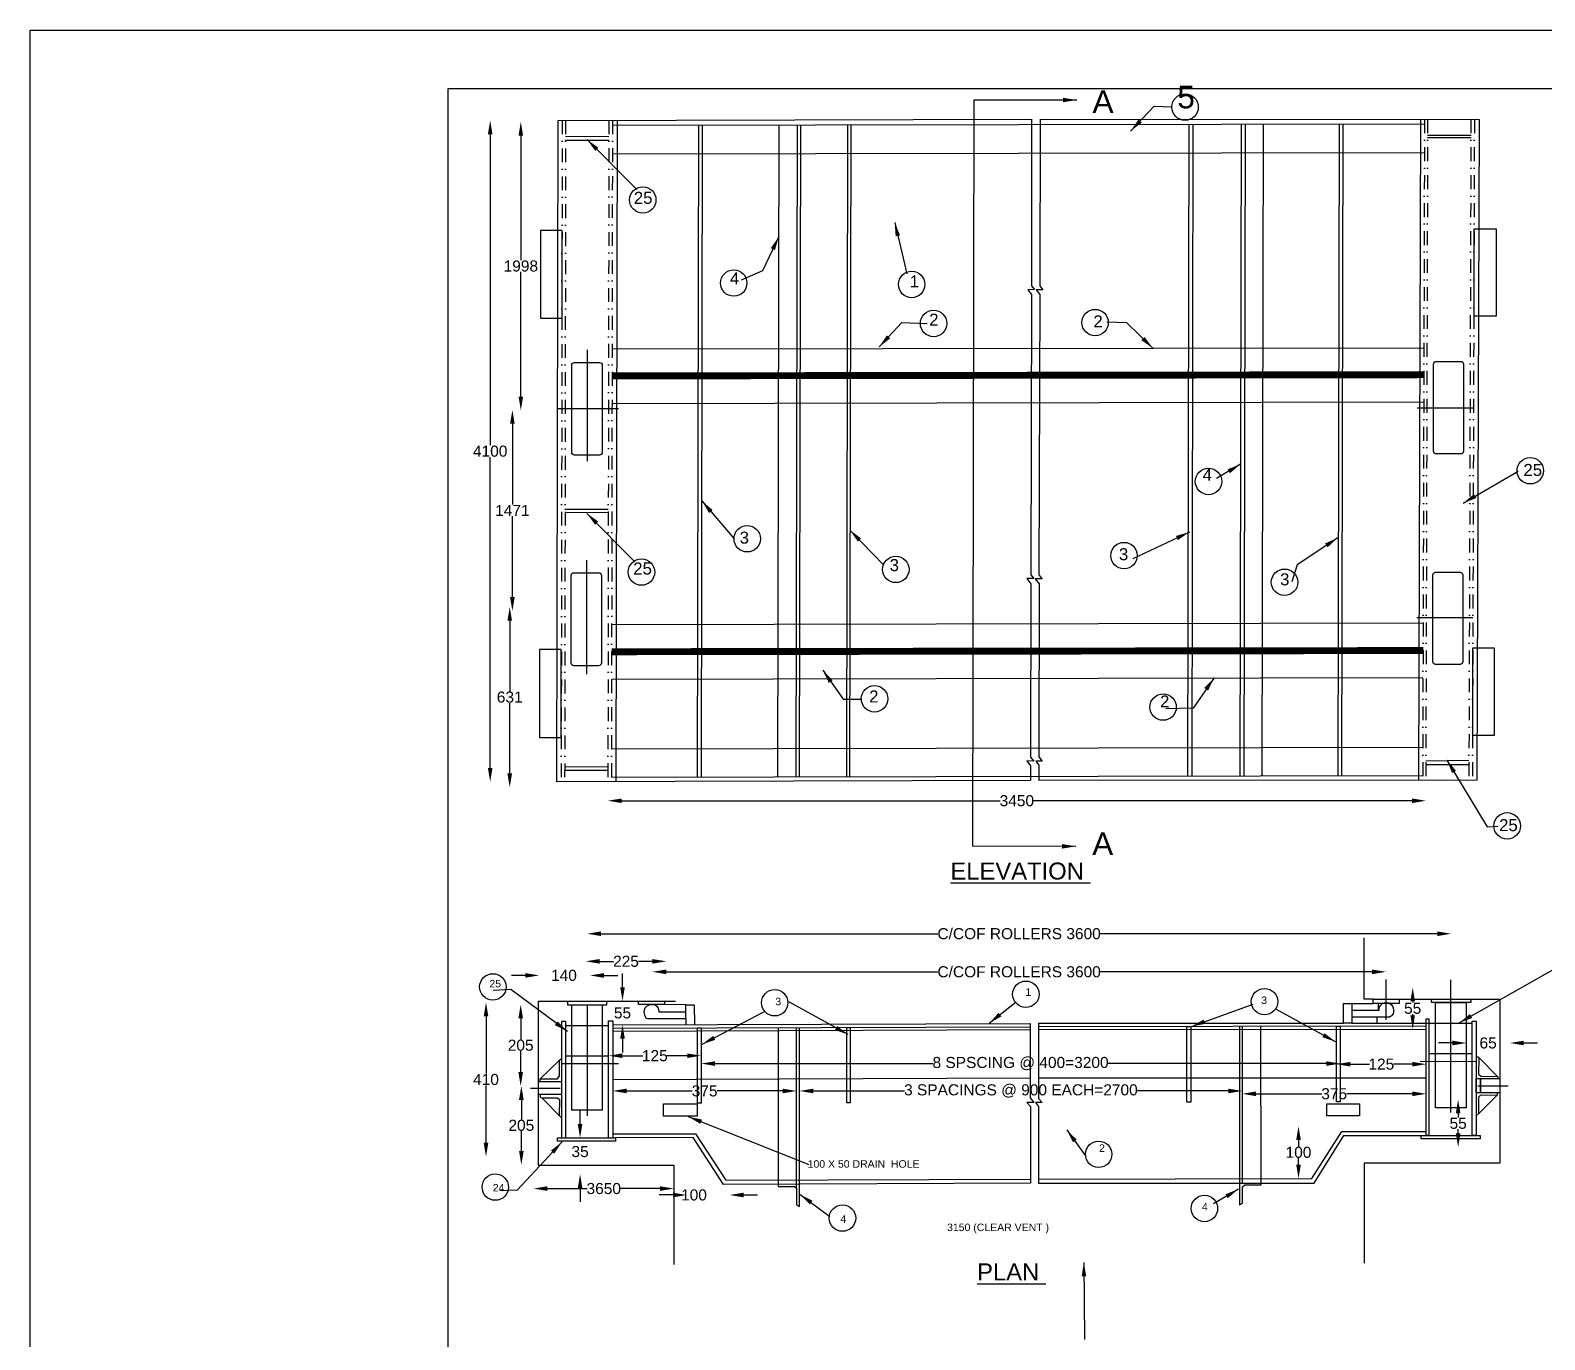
# Model space of a CAD drawing. Header units: metres. Extents: x 123 to 1660, y 133 to 921.
# Drawn here: x 123 to 671, y 448 to 921 of the extents above; entities that cross this region are included whole.
import ezdxf

# ---------------------------------------------------------------- set-up
doc = ezdxf.new("R2010")
doc.units = ezdxf.units.M
doc.header["$MEASUREMENT"] = 0
doc.linetypes.add('DASHDOT', pattern=[1, 0.5, -0.25, 0, -0.25])
doc.layers.add('DIMENSION', color=7, linetype='Continuous')
doc.layers.add('TEXT', color=255, linetype='Continuous')
doc.styles.get("Standard").update_dxf_attribs({"font": 'ARIAL_1.TTF'})
doc.dimstyles.get("Standard").update_dxf_attribs({"dimtxt": 4, "dimasz": 5, "dimexe": 0.18, "dimexo": 0.0625, "dimgap": 0.09, "dimtad": 0, "dimtih": 1, "dimtoh": 1, "dimdec": 0, "dimzin": 0, "dimdsep": 46, "dimtxsty": 'Standard', "dimcen": 0, "dimse1": 1, "dimse2": 1, "dimadec": 0, "dimazin": 0, "dimtfac": 1, "dimtdec": 0, "dimtofl": 0, "dimtmove": 0, "dimatfit": 3, "dimfxl": 0, "dimtolj": 1, "dimtzin": 0, "dimarcsym": 0})
picture_1 = doc.add_image_def('image1.jpg', size_in_pixel=(7220, 3699))

# ---------------------------------------------------------------- blocks, each defined once
blk = doc.blocks.new('*D5')
at = {"layer": 'Defpoints', "color": 0}
for p in [(289.59, 888.03), (291.38, 888.03), (291.22, 649.07)]:
    blk.add_point(p, dxfattribs=at)
at = {"layer": 'DIMENSION', "color": 0, "lineweight": -2}
for p, q in [((289.59, 883.03), (289.59, 770.69)), ((289.59, 654.07), (289.59, 766.42))]:
    blk.add_line(p, q, dxfattribs=at)
at = {"layer": 'DIMENSION', "color": 0}
for points in [[(288.76, 883.03), (290.43, 883.03), (289.59, 888.03)], [(288.76, 654.07), (290.43, 654.07), (289.59, 649.07)]]:
    blk.add_solid(points, dxfattribs=at)
at = {"layer": 'DIMENSION', "color": 0, "insert": (289.59, 768.55), "char_height": 4, "attachment_point": 5}
blk.add_mtext('\\A1;4100', dxfattribs=at)
blk = doc.blocks.new('*D6')
at = {"layer": 'Defpoints', "color": 0}
for p in [(299.57, 887.57), (299.42, 783.32), (300.66, 783.32)]:
    blk.add_point(p, dxfattribs=at)
at = {"layer": 'DIMENSION', "color": 0, "lineweight": -2}
for p, q in [((300.66, 882.57), (300.66, 837.58)), ((300.66, 788.32), (300.66, 833.31))]:
    blk.add_line(p, q, dxfattribs=at)
at = {"layer": 'DIMENSION', "color": 0}
for points in [[(299.82, 882.57), (301.49, 882.57), (300.66, 887.57)], [(299.82, 788.32), (301.49, 788.32), (300.66, 783.32)]]:
    blk.add_solid(points, dxfattribs=at)
at = {"layer": 'DIMENSION', "color": 0, "insert": (300.66, 835.45), "char_height": 4, "attachment_point": 5}
blk.add_mtext('\\A1;1998', dxfattribs=at)
blk = doc.blocks.new('*D7')
at = {"layer": 'Defpoints', "color": 0}
for p in [(300.46, 783.46), (297.61, 710.85), (300.46, 710.85)]:
    blk.add_point(p, dxfattribs=at)
at = {"layer": 'DIMENSION', "color": 0, "lineweight": -2}
for p, q in [((297.61, 778.46), (297.61, 749.25)), ((297.61, 715.85), (297.61, 745.05))]:
    blk.add_line(p, q, dxfattribs=at)
at = {"layer": 'DIMENSION', "color": 0}
for points in [[(296.77, 778.46), (298.44, 778.46), (297.61, 783.46)], [(296.77, 715.85), (298.44, 715.85), (297.61, 710.85)]]:
    blk.add_solid(points, dxfattribs=at)
at = {"layer": 'DIMENSION', "color": 0, "insert": (297.61, 747.15), "char_height": 4, "attachment_point": 5}
blk.add_mtext('\\A1;1471', dxfattribs=at)
blk = doc.blocks.new('*D8')
at = {"layer": 'Defpoints', "color": 0}
for p in [(296.17, 712.28), (296.17, 647.11), (296.65, 647.11)]:
    blk.add_point(p, dxfattribs=at)
at = {"layer": 'DIMENSION', "color": 0, "lineweight": -2}
for p, q in [((296.65, 707.28), (296.65, 681.83)), ((296.65, 652.11), (296.65, 677.57))]:
    blk.add_line(p, q, dxfattribs=at)
at = {"layer": 'DIMENSION', "color": 0}
for points in [[(295.81, 707.28), (297.48, 707.28), (296.65, 712.28)], [(295.81, 652.11), (297.48, 652.11), (296.65, 647.11)]]:
    blk.add_solid(points, dxfattribs=at)
at = {"layer": 'DIMENSION', "color": 0, "insert": (296.65, 679.7), "char_height": 4, "attachment_point": 5}
blk.add_mtext('\\A1;631', dxfattribs=at)
blk = doc.blocks.new('*D9')
at = {"layer": 'Defpoints', "color": 0}
for p in [(332.12, 649.14), (627.58, 648.33), (627.58, 642.26)]:
    blk.add_point(p, dxfattribs=at)
at = {"layer": 'DIMENSION', "color": 0, "lineweight": -2}
for p, q in [((337.12, 642.26), (473.79, 642.26)), ((622.58, 642.26), (485.9, 642.26))]:
    blk.add_line(p, q, dxfattribs=at)
at = {"layer": 'DIMENSION', "color": 0}
for points in [[(337.12, 643.09), (337.12, 641.42), (332.12, 642.26)], [(622.58, 643.09), (622.58, 641.42), (627.58, 642.26)]]:
    blk.add_solid(points, dxfattribs=at)
at = {"layer": 'DIMENSION', "color": 0, "insert": (479.85, 642.26), "char_height": 4, "attachment_point": 5}
blk.add_mtext('\\A1;3450', dxfattribs=at)
blk = doc.blocks.new('*D15')
at = {"layer": 'Defpoints', "color": 0}
for p in [(636.73, 594.21), (636.73, 570.55), (324.61, 568.54)]:
    blk.add_point(p, dxfattribs=at)
at = {"layer": 'DIMENSION', "color": 0, "lineweight": -2}
for p, q in [((329.61, 594.21), (451.35, 594.21)), ((631.73, 594.21), (509.99, 594.21))]:
    blk.add_line(p, q, dxfattribs=at)
at = {"layer": 'DIMENSION', "color": 0}
for points in [[(329.61, 595.04), (329.61, 593.38), (324.61, 594.21)], [(631.73, 595.04), (631.73, 593.38), (636.73, 594.21)]]:
    blk.add_solid(points, dxfattribs=at)
at = {"layer": 'DIMENSION', "color": 0, "insert": (480.67, 594.21), "char_height": 4, "attachment_point": 5}
blk.add_mtext('\\A1;C/COF ROLLERS 3600', dxfattribs=at)
blk = doc.blocks.new('*D16')
at = {"layer": 'Defpoints', "color": 0}
for p in [(613.18, 580.45), (348.19, 563.56), (613.18, 564.12)]:
    blk.add_point(p, dxfattribs=at)
at = {"layer": 'DIMENSION', "color": 0, "lineweight": -2}
for p, q in [((353.19, 580.45), (451.36, 580.45)), ((608.18, 580.45), (510, 580.45))]:
    blk.add_line(p, q, dxfattribs=at)
at = {"layer": 'DIMENSION', "color": 0}
for points in [[(353.19, 581.29), (353.19, 579.62), (348.19, 580.45)], [(608.18, 581.29), (608.18, 579.62), (613.18, 580.45)]]:
    blk.add_solid(points, dxfattribs=at)
at = {"layer": 'DIMENSION', "color": 0, "insert": (480.68, 580.45), "char_height": 4, "attachment_point": 5}
blk.add_mtext('\\A1;C/COF ROLLERS 3600', dxfattribs=at)
blk = doc.blocks.new('*D17')
at = {"layer": 'Defpoints', "color": 0}
for p in [(307.29, 581.84), (325.65, 581.84), (325.65, 579.15)]:
    blk.add_point(p, dxfattribs=at)
at = {"layer": 'DIMENSION', "color": 0, "lineweight": -2}
for p, q in [((302.29, 579.15), (297.29, 579.15)), ((330.65, 579.15), (335.65, 579.15))]:
    blk.add_line(p, q, dxfattribs=at)
at = {"layer": 'DIMENSION', "color": 0}
for points in [[(302.29, 579.98), (302.29, 578.32), (307.29, 579.15)], [(330.65, 579.98), (330.65, 578.32), (325.65, 579.15)]]:
    blk.add_solid(points, dxfattribs=at)
at = {"layer": 'DIMENSION', "color": 0, "insert": (316.23, 579.15), "char_height": 4, "attachment_point": 5}
blk.add_mtext('\\A1;140', dxfattribs=at)
blk = doc.blocks.new('*D18')
at = {"layer": 'Defpoints', "color": 0}
for p in [(324.11, 582.32), (353.19, 584.24), (353.19, 582.32)]:
    blk.add_point(p, dxfattribs=at)
at = {"layer": 'DIMENSION', "color": 0, "lineweight": -2}
for p, q in [((329.11, 584.24), (334.09, 584.24)), ((348.19, 584.24), (343.21, 584.24))]:
    blk.add_line(p, q, dxfattribs=at)
at = {"layer": 'DIMENSION', "color": 0}
for points in [[(329.11, 585.07), (329.11, 583.4), (324.11, 584.24)], [(348.19, 585.07), (348.19, 583.4), (353.19, 584.24)]]:
    blk.add_solid(points, dxfattribs=at)
at = {"layer": 'DIMENSION', "color": 0, "insert": (338.65, 584.24), "char_height": 4, "attachment_point": 5}
blk.add_mtext('\\A1;225', dxfattribs=at)
blk = doc.blocks.new('*D19')
at = {"layer": 'Defpoints', "color": 0}
for p in [(293.49, 569.38), (288.08, 513.69), (293.49, 513.69)]:
    blk.add_point(p, dxfattribs=at)
at = {"layer": 'DIMENSION', "color": 0, "lineweight": -2}
for p, q in [((288.08, 564.38), (288.08, 543.66)), ((288.08, 518.69), (288.08, 539.4))]:
    blk.add_line(p, q, dxfattribs=at)
at = {"layer": 'DIMENSION', "color": 0}
for points in [[(287.25, 564.38), (288.92, 564.38), (288.08, 569.38)], [(287.25, 518.69), (288.92, 518.69), (288.08, 513.69)]]:
    blk.add_solid(points, dxfattribs=at)
at = {"layer": 'DIMENSION', "color": 0, "insert": (288.08, 541.53), "char_height": 4, "attachment_point": 5}
blk.add_mtext('\\A1;410', dxfattribs=at)
blk = doc.blocks.new('*D20')
at = {"layer": 'Defpoints', "color": 0}
for p in [(301.1, 568.64), (300.61, 539.2), (301.1, 539.2)]:
    blk.add_point(p, dxfattribs=at)
at = {"layer": 'DIMENSION', "color": 0, "lineweight": -2}
for p, q in [((300.61, 563.64), (300.61, 556.05)), ((300.61, 544.2), (300.61, 551.79))]:
    blk.add_line(p, q, dxfattribs=at)
at = {"layer": 'DIMENSION', "color": 0}
for points in [[(299.78, 563.64), (301.44, 563.64), (300.61, 568.64)], [(299.78, 544.2), (301.44, 544.2), (300.61, 539.2)]]:
    blk.add_solid(points, dxfattribs=at)
at = {"layer": 'DIMENSION', "color": 0, "insert": (300.61, 553.92), "char_height": 4, "attachment_point": 5}
blk.add_mtext('\\A1;205', dxfattribs=at)
blk = doc.blocks.new('*D21')
at = {"layer": 'Defpoints', "color": 0}
for p in [(301.1, 539.2), (300.85, 510.74), (301.1, 510.74)]:
    blk.add_point(p, dxfattribs=at)
at = {"layer": 'DIMENSION', "color": 0, "lineweight": -2}
for p, q in [((300.85, 534.2), (300.85, 527.11)), ((300.85, 515.74), (300.85, 522.84))]:
    blk.add_line(p, q, dxfattribs=at)
at = {"layer": 'DIMENSION', "color": 0}
for points in [[(300.02, 534.2), (301.69, 534.2), (300.85, 539.2)], [(300.02, 515.74), (301.69, 515.74), (300.85, 510.74)]]:
    blk.add_solid(points, dxfattribs=at)
at = {"layer": 'DIMENSION', "color": 0, "insert": (300.85, 524.97), "char_height": 4, "attachment_point": 5}
blk.add_mtext('\\A1;205', dxfattribs=at)
blk = doc.blocks.new('*D22')
at = {"layer": 'Defpoints', "color": 0}
for p in [(321.24, 520.49), (321.24, 507.31), (322.07, 507.31)]:
    blk.add_point(p, dxfattribs=at)
at = {"layer": 'DIMENSION', "color": 0, "lineweight": -2}
for p, q in [((322.07, 525.49), (322.07, 530.49)), ((322.07, 502.31), (322.07, 497.31))]:
    blk.add_line(p, q, dxfattribs=at)
at = {"layer": 'DIMENSION', "color": 0}
for points in [[(321.24, 525.49), (322.91, 525.49), (322.07, 520.49)], [(321.24, 502.31), (322.91, 502.31), (322.07, 507.31)]]:
    blk.add_solid(points, dxfattribs=at)
at = {"layer": 'DIMENSION', "color": 0, "insert": (322.07, 515.49), "char_height": 4, "attachment_point": 5}
blk.add_mtext('\\A1;35', dxfattribs=at)
blk = doc.blocks.new('*D23')
at = {"layer": 'Defpoints', "color": 0}
for p in [(305.28, 503.6), (355.96, 502.13), (355.96, 502.13)]:
    blk.add_point(p, dxfattribs=at)
at = {"layer": 'DIMENSION', "color": 0, "lineweight": -2}
for p, q in [((310.28, 502.13), (324.57, 502.13)), ((350.96, 502.13), (336.68, 502.13))]:
    blk.add_line(p, q, dxfattribs=at)
at = {"layer": 'DIMENSION', "color": 0}
for points in [[(310.28, 502.97), (310.28, 501.3), (305.28, 502.13)], [(350.96, 502.97), (350.96, 501.3), (355.96, 502.13)]]:
    blk.add_solid(points, dxfattribs=at)
at = {"layer": 'DIMENSION', "color": 0, "insert": (330.62, 502.13), "char_height": 4, "attachment_point": 5}
blk.add_mtext('\\A1;3650', dxfattribs=at)
blk = doc.blocks.new('*D24')
at = {"layer": 'Defpoints', "color": 0}
for p in [(337.39, 569.88), (337.39, 569.88), (337.39, 561.33)]:
    blk.add_point(p, dxfattribs=at)
at = {"layer": 'DIMENSION', "color": 0, "lineweight": -2}
for p, q in [((337.39, 574.88), (337.39, 579.88)), ((337.39, 556.33), (337.39, 551.33))]:
    blk.add_line(p, q, dxfattribs=at)
at = {"layer": 'DIMENSION', "color": 0}
for points in [[(336.56, 574.88), (338.23, 574.88), (337.39, 569.88)], [(336.56, 556.33), (338.23, 556.33), (337.39, 561.33)]]:
    blk.add_solid(points, dxfattribs=at)
at = {"layer": 'DIMENSION', "color": 0, "insert": (337.39, 565.6), "char_height": 4, "attachment_point": 5}
blk.add_mtext('\\A1;55', dxfattribs=at)
blk = doc.blocks.new('*D25')
at = {"layer": 'Defpoints', "color": 0}
for p in [(332.37, 547.32), (365.76, 550.14), (365.76, 547.32)]:
    blk.add_point(p, dxfattribs=at)
at = {"layer": 'DIMENSION', "color": 0, "lineweight": -2}
for p, q in [((337.37, 550.14), (344.73, 550.14)), ((360.76, 550.14), (353.4, 550.14))]:
    blk.add_line(p, q, dxfattribs=at)
at = {"layer": 'DIMENSION', "color": 0}
for points in [[(337.37, 550.98), (337.37, 549.31), (332.37, 550.14)], [(360.76, 550.98), (360.76, 549.31), (365.76, 550.14)]]:
    blk.add_solid(points, dxfattribs=at)
at = {"layer": 'DIMENSION', "color": 0, "insert": (349.07, 550.14), "char_height": 4, "attachment_point": 5}
blk.add_mtext('\\A1;125', dxfattribs=at)
blk = doc.blocks.new('*D26')
at = {"layer": 'Defpoints', "color": 0}
for p in [(365.76, 550.14), (596.62, 547.3), (596.62, 547.12)]:
    blk.add_point(p, dxfattribs=at)
at = {"layer": 'DIMENSION', "color": 0, "lineweight": -2}
for p, q in [((370.76, 547.3), (449.55, 547.3)), ((591.62, 547.3), (512.84, 547.3))]:
    blk.add_line(p, q, dxfattribs=at)
at = {"layer": 'DIMENSION', "color": 0}
for points in [[(370.76, 548.13), (370.76, 546.47), (365.76, 547.3)], [(591.62, 548.13), (591.62, 546.47), (596.62, 547.3)]]:
    blk.add_solid(points, dxfattribs=at)
at = {"layer": 'DIMENSION', "color": 0, "insert": (481.19, 547.3), "char_height": 4, "attachment_point": 5}
blk.add_mtext('\\A1;8 SPSCING @ 400=3200', dxfattribs=at)
blk = doc.blocks.new('*D27')
at = {"layer": 'Defpoints', "color": 0}
for p in [(595.31, 547.08), (627.73, 547.08), (627.73, 547.08)]:
    blk.add_point(p, dxfattribs=at)
at = {"layer": 'DIMENSION', "color": 0, "lineweight": -2}
for p, q in [((600.31, 547.08), (607.19, 547.08)), ((622.73, 547.08), (615.86, 547.08))]:
    blk.add_line(p, q, dxfattribs=at)
at = {"layer": 'DIMENSION', "color": 0}
for points in [[(600.31, 547.91), (600.31, 546.25), (595.31, 547.08)], [(622.73, 547.91), (622.73, 546.25), (627.73, 547.08)]]:
    blk.add_solid(points, dxfattribs=at)
at = {"layer": 'DIMENSION', "color": 0, "insert": (611.52, 547.08), "char_height": 4, "attachment_point": 5}
blk.add_mtext('\\A1;125', dxfattribs=at)
blk = doc.blocks.new('*D28')
at = {"layer": 'Defpoints', "color": 0}
for p in [(561.27, 536.38), (561.27, 536.38), (627.73, 536.38)]:
    blk.add_point(p, dxfattribs=at)
at = {"layer": 'DIMENSION', "color": 0, "lineweight": -2}
for p, q in [((566.27, 536.38), (589.98, 536.38)), ((622.73, 536.38), (599.02, 536.38))]:
    blk.add_line(p, q, dxfattribs=at)
at = {"layer": 'DIMENSION', "color": 0}
for points in [[(566.27, 537.22), (566.27, 535.55), (561.27, 536.38)], [(622.73, 537.22), (622.73, 535.55), (627.73, 536.38)]]:
    blk.add_solid(points, dxfattribs=at)
at = {"layer": 'DIMENSION', "color": 0, "insert": (594.5, 536.38), "char_height": 4, "attachment_point": 5}
blk.add_mtext('\\A1;375', dxfattribs=at)
blk = doc.blocks.new('*D29')
at = {"layer": 'Defpoints', "color": 0}
for p in [(401.35, 537.41), (561.27, 536.38), (401.35, 533.99)]:
    blk.add_point(p, dxfattribs=at)
at = {"layer": 'DIMENSION', "color": 0, "lineweight": -2}
for p, q in [((406.35, 537.41), (439.27, 537.41)), ((556.27, 537.41), (523.36, 537.41))]:
    blk.add_line(p, q, dxfattribs=at)
at = {"layer": 'DIMENSION', "color": 0}
for points in [[(406.35, 538.24), (406.35, 536.57), (401.35, 537.41)], [(556.27, 538.24), (556.27, 536.57), (561.27, 537.41)]]:
    blk.add_solid(points, dxfattribs=at)
at = {"layer": 'DIMENSION', "color": 0, "insert": (481.31, 537.41), "char_height": 4, "attachment_point": 5}
blk.add_mtext('\\A1;3 SPACINGS @ 900 EACH=2700', dxfattribs=at)
blk = doc.blocks.new('*D30')
at = {"layer": 'Defpoints', "color": 0}
for p in [(333.86, 537.41), (333.86, 537.41), (400.26, 537.41)]:
    blk.add_point(p, dxfattribs=at)
at = {"layer": 'DIMENSION', "color": 0, "lineweight": -2}
for p, q in [((338.86, 537.41), (362.54, 537.41)), ((395.26, 537.41), (371.58, 537.41))]:
    blk.add_line(p, q, dxfattribs=at)
at = {"layer": 'DIMENSION', "color": 0}
for points in [[(338.86, 538.24), (338.86, 536.57), (333.86, 537.41)], [(395.26, 538.24), (395.26, 536.57), (400.26, 537.41)]]:
    blk.add_solid(points, dxfattribs=at)
at = {"layer": 'DIMENSION', "color": 0, "insert": (367.06, 537.41), "char_height": 4, "attachment_point": 5}
blk.add_mtext('\\A1;375', dxfattribs=at)
blk = doc.blocks.new('*D31')
at = {"layer": 'Defpoints', "color": 0}
for p in [(639.27, 534.3), (639.27, 517.09), (639.27, 517.09)]:
    blk.add_point(p, dxfattribs=at)
at = {"layer": 'DIMENSION', "color": 0, "lineweight": -2}
for p, q in [((639.27, 529.3), (639.27, 527.82)), ((639.27, 522.09), (639.27, 523.57))]:
    blk.add_line(p, q, dxfattribs=at)
at = {"layer": 'DIMENSION', "color": 0}
for points in [[(638.43, 529.3), (640.1, 529.3), (639.27, 534.3)], [(638.43, 522.09), (640.1, 522.09), (639.27, 517.09)]]:
    blk.add_solid(points, dxfattribs=at)
at = {"layer": 'DIMENSION', "color": 0, "insert": (639.27, 525.7), "char_height": 4, "attachment_point": 5}
blk.add_mtext('\\A1;55', dxfattribs=at)
blk = doc.blocks.new('*D32')
at = {"layer": 'Defpoints', "color": 0}
for p in [(642.2, 555.9), (657.99, 555.9), (657.99, 554.74)]:
    blk.add_point(p, dxfattribs=at)
at = {"layer": 'DIMENSION', "color": 0, "lineweight": -2}
for p, q in [((637.2, 554.74), (632.2, 554.74)), ((662.99, 554.74), (667.99, 554.74))]:
    blk.add_line(p, q, dxfattribs=at)
at = {"layer": 'DIMENSION', "color": 0}
for points in [[(637.2, 555.57), (637.2, 553.9), (642.2, 554.74)], [(662.99, 555.57), (662.99, 553.9), (657.99, 554.74)]]:
    blk.add_solid(points, dxfattribs=at)
at = {"layer": 'DIMENSION', "color": 0, "insert": (650.1, 554.74), "char_height": 4, "attachment_point": 5}
blk.add_mtext('\\A1;65', dxfattribs=at)
blk = doc.blocks.new('*D33')
at = {"layer": 'Defpoints', "color": 0}
for p in [(622.85, 574.76), (624.34, 574.76), (624.34, 559.77)]:
    blk.add_point(p, dxfattribs=at)
at = {"layer": 'DIMENSION', "color": 0, "lineweight": -2}
for p, q in [((622.85, 569.76), (622.85, 569.39)), ((622.85, 564.77), (622.85, 565.14))]:
    blk.add_line(p, q, dxfattribs=at)
at = {"layer": 'DIMENSION', "color": 0}
for points in [[(622.02, 569.76), (623.68, 569.76), (622.85, 574.76)], [(622.02, 564.77), (623.68, 564.77), (622.85, 559.77)]]:
    blk.add_solid(points, dxfattribs=at)
at = {"layer": 'DIMENSION', "color": 0, "insert": (622.85, 567.26), "char_height": 4, "attachment_point": 5}
blk.add_mtext('\\A1;55', dxfattribs=at)
blk = doc.blocks.new('*D34')
at = {"layer": 'Defpoints', "color": 0}
for p in [(581.6, 524.65), (584.02, 524.65), (584.02, 505.79)]:
    blk.add_point(p, dxfattribs=at)
at = {"layer": 'DIMENSION', "color": 0, "lineweight": -2}
for p, q in [((581.6, 519.65), (581.6, 517.35)), ((581.6, 510.79), (581.6, 513.08))]:
    blk.add_line(p, q, dxfattribs=at)
at = {"layer": 'DIMENSION', "color": 0}
for points in [[(580.77, 519.65), (582.44, 519.65), (581.6, 524.65)], [(580.77, 510.79), (582.44, 510.79), (581.6, 505.79)]]:
    blk.add_solid(points, dxfattribs=at)
at = {"layer": 'DIMENSION', "color": 0, "insert": (581.6, 515.22), "char_height": 4, "attachment_point": 5}
blk.add_mtext('\\A1;100', dxfattribs=at)
blk = doc.blocks.new('*D35')
at = {"layer": 'Defpoints', "color": 0}
for p in [(360.6, 503.66), (376.12, 503.66), (360.6, 499.82)]:
    blk.add_point(p, dxfattribs=at)
at = {"layer": 'DIMENSION', "color": 0, "lineweight": -2}
for p, q in [((355.6, 499.82), (350.6, 499.82)), ((381.12, 499.82), (386.12, 499.82))]:
    blk.add_line(p, q, dxfattribs=at)
at = {"layer": 'DIMENSION', "color": 0}
for points in [[(355.6, 500.65), (355.6, 498.98), (360.6, 499.82)], [(381.12, 500.65), (381.12, 498.98), (376.12, 499.82)]]:
    blk.add_solid(points, dxfattribs=at)
at = {"layer": 'DIMENSION', "color": 0, "insert": (363.21, 499.82), "char_height": 4, "attachment_point": 5}
blk.add_mtext('\\A1;100', dxfattribs=at)

msp = doc.modelspace()

# ---------------------------------------------------------------- linework, layer by layer
at = {"layer": 'TEXT'}
for points in [[(274.42, 899.66), (1477.56, 899.66), (1477.56, 191.11), (274.42, 191.11)], [(315.65, 848.3), (307.72, 848.3), (307.72, 816.68), (315.65, 816.68)], [(645.02, 848.95), (652.95, 848.95), (652.95, 817.29), (645.02, 817.29)], [(315.29, 696.97), (307.4, 696.97), (307.4, 665.11), (315.29, 665.11)], [(644.54, 697.52), (652.3, 697.52), (652.3, 665.79), (644.54, 665.79)], [(343.23, 569.88), (352.6, 569.88), (352.6, 568.65), (343.23, 568.65)], [(608.55, 570.55), (617.93, 570.55), (617.93, 568.96), (608.55, 568.96)], [(629.65, 570.55), (643.82, 570.55), (643.82, 569.39), (629.65, 569.39)], [(631.15, 569.39), (642.2, 569.39), (642.2, 531.34), (631.15, 531.34)], [(319.12, 568.54), (330.1, 568.54), (330.1, 530.46), (319.12, 530.46)], [(597.9, 568.96), (600.92, 568.96), (600.92, 561.88), (597.9, 561.88)], [(364.49, 560.21), (365.76, 560.21), (365.76, 532.97), (364.49, 532.97)], [(418.44, 560.39), (419.63, 560.39), (419.63, 533.16), (418.44, 533.16)], [(541.21, 560.7), (542.68, 560.7), (542.68, 533.4), (541.21, 533.4)], [(595.31, 560.77), (596.62, 560.77), (596.62, 533.47), (595.31, 533.47)], [(627.73, 563.44), (628.72, 563.44), (628.72, 521.29), (627.73, 521.29)], [(644.39, 562.57), (645.76, 562.57), (645.76, 521.29), (644.39, 521.29)], [(645.76, 541.93), (647.39, 541.93), (647.39, 536.77), (645.76, 536.77)], [(647.39, 541.93), (654.29, 541.93), (654.29, 536.77), (647.39, 536.77)], [(352.19, 532.79), (364.31, 532.79), (364.31, 528.24), (352.19, 528.24)], [(591.8, 532.73), (603.64, 532.73), (603.64, 528.41), (591.8, 528.41)]]:
    msp.add_lwpolyline(points, close=True, dxfattribs=at)
for points in [[(485.13, 888.47), (485.12, 828.33), (486.25, 826.94), (483.77, 826.85), (485.14, 825.17), (484.87, 723.86), (486.04, 722.51), (483.42, 722.51), (484.89, 720.68), (484.83, 658.06), (485.95, 656.61), (483.43, 656.64), (484.8, 654.93), (484.8, 649.56), (313.72, 649.09), (314.19, 888.07), (485.13, 888.47)], [(333.78, 886.41), (627.12, 886.78)], [(335.52, 888.12), (335, 649.15)], [(364.5, 650.76), (364.94, 886.45)], [(365.87, 650.76), (366.3, 886.45)], [(393.52, 650.79), (393.96, 886.49)], [(400.11, 650.8), (400.55, 886.5)], [(401.37, 650.8), (401.81, 886.5)], [(418.4, 650.82), (418.83, 886.52)], [(419.54, 650.83), (419.98, 886.52)], [(488.24, 888.47), (488.1, 828.3), (489.23, 826.89), (486.81, 826.85), (488.11, 825.17), (487.85, 723.83), (488.99, 722.49), (486.44, 722.49), (487.91, 720.64), (487.8, 658.16), (489.05, 656.62), (486.68, 656.58), (487.84, 655.11), (487.76, 649.62)], [(488.24, 888.47), (646.86, 888.46), (646.03, 649.72), (487.76, 649.62)], [(541.95, 886.68), (541.49, 651.13)], [(543.48, 886.68), (543.02, 651.13)], [(560.87, 886.7), (560.41, 651.16)], [(562.33, 886.7), (561.87, 651.16)], [(568.86, 886.71), (568.4, 651.17)], [(596.25, 886.74), (595.8, 651.2)], [(597.57, 886.75), (597.11, 651.2)], [(625.7, 888.46), (624.95, 649.71)], [(316.83, 882.33), (332.46, 882.31)], [(316.83, 880.92), (332.46, 880.9)], [(628.22, 881.86), (643.94, 881.86)], [(628.23, 882.8), (643.95, 882.8)], [(333.73, 876.01), (627.12, 876.52)], [(324.67, 805.14), (324.67, 764.99)], [(333.78, 805.5), (626.92, 805.94)], [(626.87, 796.2), (333.61, 795.76)], [(335.96, 783.85), (313.99, 783.82)], [(626.83, 786.28), (333.78, 785.65)], [(624.52, 784.25), (644.82, 784.18)], [(316.57, 747.56), (332.23, 747.62)], [(332.27, 746.36), (316.64, 746.3)], [(324.38, 729.15), (324.38, 688.05)], [(626.57, 706.42), (333.52, 705.79)], [(644.59, 708.33), (624.37, 708.33)], [(626.72, 696.54), (333.46, 696.1)], [(626.52, 686.66), (333.46, 686.04)], [(333.41, 661.03), (626.5, 661.57)], [(627.6, 656.68), (643.17, 656.9)], [(316.49, 654.58), (332.13, 654.55)], [(316.49, 653.35), (332.12, 653.33)], [(626.45, 651.31), (333.4, 650.69)], [(643.17, 655.25), (627.6, 655.29)], [(487.69, 561.88), (597.9, 561.88), (597.9, 568.96), (608.55, 568.96), (608.55, 570.55), (605.3, 570.55), (605.3, 592.78)], [(613.18, 577.68), (613.18, 563.1)], [(636.69, 529.63), (636.69, 577.55)], [(306.96, 569.88), (306.96, 510.56), (355.96, 510.56)], [(306.96, 569.88), (356.54, 569.88)], [(317.56, 569.88), (317.56, 568.54), (331.78, 568.54), (331.79, 569.88)], [(600.92, 566.57), (610.68, 566.57), (610.78, 567.57), (611.18, 568.29), (611.89, 568.96), (612.61, 569.26), (613.68, 569.34), (614.26, 569.29), (615.22, 568.54), (615.73, 567.86), (615.95, 566.93), (615.95, 565.88), (615.74, 565.32), (615.15, 564.54), (614.62, 564.12), (600.92, 564.12)], [(608.55, 570.55), (654.29, 570.55), (654.29, 511.37), (605.32, 511.37), (605.32, 475.23)], [(324.61, 568.54), (324.61, 528.46)], [(347.91, 568.65), (346.33, 568.16), (345.43, 567.32), (345.15, 566.14), (345.3, 564.76), (345.94, 563.76), (346.38, 563.56), (360.22, 563.56), (360.23, 561.39)], [(347.91, 568.65), (349.17, 568.52), (349.8, 568.01), (350.29, 567.35), (350.43, 566.82), (350.56, 566.05), (360.22, 566.05)], [(360.22, 563.56), (360.22, 568.48), (352.6, 568.65)], [(360.22, 568.48), (363.34, 568.48), (363.36, 561.4)], [(609.94, 564.12), (609.94, 561.89)], [(610.32, 568.96), (610.32, 566.57)], [(315.48, 520.52), (315.48, 562.61), (316.83, 562.61), (316.83, 520.58)], [(316.83, 561.1), (332.37, 561.1)], [(332.37, 520.49), (332.37, 562.69), (333.86, 562.69), (333.86, 520.49)], [(333.86, 561.32), (484.68, 561.75), (484.68, 534.9), (486.04, 533.28), (483.46, 533.28), (484.76, 531.83), (484.76, 504.12), (373.9, 503.65), (362.97, 520.57), (334.91, 520.49)], [(333.86, 560.11), (484.68, 560.61)], [(333.86, 559.06), (484.68, 559.56)], [(393.59, 560.31), (393.59, 502.92), (399.54, 502.92), (400.27, 502.28), (400.27, 496.41), (401.32, 495.71), (401.38, 560.33)], [(400.27, 502.28), (400.25, 560.33)], [(487.69, 561.88), (487.69, 534.7), (489.02, 533.22), (486.59, 533.22), (487.73, 531.8), (487.73, 504.14), (587.25, 504.14), (598.01, 521.29), (625.83, 521.29), (647.28, 521.29), (647.28, 520.05), (625.89, 520.05), (625.89, 521.29)], [(627.73, 560.81), (487.69, 560.62)], [(487.69, 559.57), (627.73, 559.77)], [(560.28, 560.72), (560.28, 496.21), (561.31, 496.89), (561.31, 502.81), (562.22, 503.46), (568.12, 503.46), (568.04, 560.73)], [(561.27, 560.72), (561.27, 504.14)], [(600.92, 561.88), (609.94, 561.89)], [(609.94, 561.89), (627.48, 561.89), (644.43, 561.89)], [(307.65, 540.88), (307.65, 541.8), (313.95, 541.8), (314.65, 542.83), (314.65, 548.48), (307.65, 541.8)], [(314.65, 548.48), (315.48, 549.23)], [(315.48, 547.32), (333.86, 547.32), (335.91, 547.32)], [(316.83, 550.13), (332.37, 550.13)], [(645.76, 548.1), (625.52, 547.97)], [(628.72, 550.96), (644.39, 550.96)], [(645.76, 549.69), (646.48, 549.74), (653.57, 542.47), (653.57, 541.93)], [(646.71, 549.51), (646.66, 543.53), (647.41, 542.72), (653.39, 542.65)], [(333.86, 541.59), (484.68, 542.18)], [(487.69, 542.11), (627.73, 542.11)], [(304.13, 538.43), (314.92, 538.43)], [(306.96, 540.88), (315.52, 540.88)], [(306.96, 536.23), (315.54, 536.23)], [(307.62, 536.23), (307.59, 535.2), (308.26, 534.88), (315.48, 527.58)], [(645.76, 528.84), (646.4, 528.92), (653.49, 535.95), (653.49, 536.77)], [(646.33, 539.24), (657.35, 539.24)], [(308.26, 534.88), (313.9, 534.93), (314.61, 534.35), (314.57, 528.49)], [(646.71, 529.23), (646.72, 535.23), (647.32, 535.89), (653.49, 535.95)], [(313.87, 520.49), (334.91, 520.49), (334.91, 519.24), (313.86, 519.24), (313.86, 520.49)], [(333.86, 521.92), (363.8, 521.92), (374.7, 505.17), (484.76, 505.53)], [(487.73, 505.58), (586.42, 505.79), (597.2, 522.77), (627.73, 522.77)], [(355.96, 510.56), (355.96, 474.76)]]:
    msp.add_lwpolyline(points, dxfattribs=at)
at = {"layer": 'TEXT', "linetype": 'DASHDOT', "ltscale": 10}
for points in [[(315.6, 888.07), (315.24, 649.1)], [(316.84, 888.07), (316.49, 649.1)], [(332.47, 888.12), (332.12, 649.14)], [(333.75, 888.12), (333.39, 649.15)], [(627.12, 888.46), (626.46, 649.71)], [(628.24, 888.46), (627.58, 649.71)], [(643.89, 888.46), (643.15, 649.72)], [(645.14, 888.46), (644.41, 649.72)]]:
    msp.add_lwpolyline(points, dxfattribs=at)
at = {"layer": 'TEXT'}
for points in [[(320.04, 800.6), (329.08, 800.6, -0.414214), (330.08, 799.6), (330.08, 768.18, -0.414214), (329.08, 767.18), (320.04, 767.18, -0.414214), (319.04, 768.18), (319.04, 799.6, -0.414214)], [(631.39, 801.02), (640.21, 801.02, -0.414214), (641.21, 800.02), (641.21, 768.57, -0.414214), (640.21, 767.57), (631.39, 767.57, -0.414214), (630.39, 768.57), (630.39, 800.02, -0.414214)], [(319.85, 724.66), (328.77, 724.66, -0.414214), (329.77, 723.66), (329.77, 692.03, -0.414214), (328.77, 691.03), (319.85, 691.03, -0.414214), (318.85, 692.03), (318.85, 723.66, -0.414214)], [(631.12, 724.84), (639.98, 724.84, -0.414214), (640.98, 723.84), (640.98, 692.5, -0.414214), (639.98, 691.5), (631.12, 691.5, -0.414214), (630.12, 692.5), (630.12, 723.84, -0.414214)]]:
    msp.add_lwpolyline(points, format="xyb", close=True, dxfattribs=at)
at = {"layer": 'TEXT', "linetype": 'DASHDOT', "ltscale": 10, "const_width": 2.5}
for points in [[(626.87, 796.2), (333.61, 795.76)], [(626.72, 696.54), (333.46, 696.1)]]:
    msp.add_lwpolyline(points, dxfattribs=at)
at = {"layer": 'TEXT'}
for centre in [(540.61, 892.9), (344.7, 859.33), (377.56, 829.32), (441.86, 828.8), (449.78, 814.72), (508.11, 815.03), (665.33, 761.49), (549.1, 757.62), (382.46, 736.94), (518.56, 730.83), (344.24, 724.88), (436.11, 725.84), (576.56, 721.2), (428.44, 679.1), (532.68, 676.11), (656.98, 633.19), (290.57, 575), (483.11, 572.34), (569.33, 569.68), (392.37, 569.28), (509.4, 514.51), (291.44, 502.67), (547.61, 494.95), (416.85, 491.49)]:
    msp.add_circle(centre, 4.78, dxfattribs=at)

# ---------------------------------------------------------------- texts
at = {"layer": 'DIMENSION'}
for s, height, p in [('A', 8.17, (507.18, 890.79)), ('5', 8.17, (537.81, 892.44)), ('25', 4.352, (341.48, 857.93)), ('4', 4.35, (376.2, 828.83)), ('1', 4.35, (441.15, 827.73)), ('2', 4.35, (448.17, 813.9)), ('2', 4.35, (507.5, 813.28)), ('4', 4.35, (546.96, 757.86)), ('25', 4.352, (662.85, 759.6)), ('3', 4.35, (379.71, 735.15)), ('3', 4.35, (516.73, 729.16)), ('25', 4.352, (341.26, 724)), ('3', 4.35, (433.89, 725.23)), ('3', 4.35, (574.94, 720.08)), ('2', 4.35, (426.5, 677.77)), ('2', 4.35, (531.57, 675.97)), ('25', 4.352, (654.05, 631.28)), ('A', 8.17, (507.07, 622.63)), ('%%UELEVATION ', 6.1475, (455.86, 613.8)), ('25', 2.712, (289.31, 574.82)), ('1', 2.71, (482.91, 571.76)), ('3', 2.71, (392.6, 568.39)), ('3', 2.71, (568.12, 568.84)), ('2', 2.71, (509.55, 515.4)), ('100 X 50 DRAIN  HOLE', 2.7121, (404.26, 509.68)), ('24', 2.712, (290.52, 501.09)), ('4', 2.71, (416.09, 489.75)), ('4', 2.71, (546.7, 494.24)), ('3150 (CLEAR VENT )', 2.7121, (454.64, 486.77)), ('%%UPLAN ', 6.147, (465.5, 468.96))]:
    msp.add_text(s, height=height, dxfattribs=at).set_placement(p)

# ---------------------------------------------------------------- dimensions: what is measured, and where the dimension line sits
dim = msp.add_linear_dim(base=(289.59, 888.03), p1=(291.22, 649.07), p2=(291.38, 888.03), angle=90, text='4100', dimstyle='Standard', override={"dimtxt": 4}, dxfattribs=at)
dim.commit()
dim.dimension.update_dxf_attribs({"geometry": '*D5', "text_midpoint": (289.59, 768.55)})
for base, p1, p2, text, picture, middle in [((300.66, 783.32), (299.57, 887.57), (299.42, 783.32), '1998', '*D6', (300.66, 835.45)), ((297.61, 710.85), (300.46, 783.46), (300.46, 710.85), '1471', '*D7', (297.61, 747.15)), ((296.65, 647.11), (296.17, 712.28), (296.17, 647.11), '631', '*D8', (296.65, 679.7)), ((337.39, 569.88), (337.39, 561.33), (337.39, 569.88), '55', '*D24', (337.39, 565.6)), ((622.85, 574.76), (624.34, 559.77), (624.34, 574.76), '55', '*D33', (622.85, 567.26)), ((288.08, 513.69), (293.49, 569.38), (293.49, 513.69), '410', '*D19', (288.08, 541.53)), ((300.61, 539.2), (301.1, 568.64), (301.1, 539.2), '205', '*D20', (300.61, 553.92)), ((300.85, 510.74), (301.1, 539.2), (301.1, 510.74), '205', '*D21', (300.85, 524.97)), ((639.27, 517.09), (639.27, 534.3), (639.27, 517.09), '55', '*D31', (639.27, 525.7)), ((581.6, 524.65), (584.02, 505.79), (584.02, 524.65), '100', '*D34', (581.6, 515.22))]:
    dim = msp.add_linear_dim(base=base, p1=p1, p2=p2, angle=90, text=text, dimstyle='Standard', dxfattribs=at)
    dim.commit()
    dim.dimension.update_dxf_attribs({"geometry": picture, "text_midpoint": middle})
for base, p1, p2, text, picture, middle in [((627.58, 642.26), (332.12, 649.14), (627.58, 648.33), '3450', '*D9', (479.85, 642.26)), ((636.73, 594.21), (324.61, 568.54), (636.73, 570.55), 'C/COF ROLLERS 3600', '*D15', (480.67, 594.21)), ((353.19, 584.24), (324.11, 582.32), (353.19, 582.32), '225', '*D18', (338.65, 584.24)), ((613.18, 580.45), (348.19, 563.56), (613.18, 564.12), 'C/COF ROLLERS 3600', '*D16', (480.68, 580.45)), ((596.62, 547.3), (365.76, 550.14), (596.62, 547.12), '8 SPSCING @ 400=3200', '*D26', (481.19, 547.3)), ((365.76, 550.14), (332.37, 547.32), (365.76, 547.32), '125', '*D25', (349.07, 550.14)), ((401.35, 537.41), (561.27, 536.38), (401.35, 533.99), '3 SPACINGS @ 900 EACH=2700', '*D29', (481.31, 537.41)), ((627.73, 547.08), (595.31, 547.08), (627.73, 547.08), '125', '*D27', (611.52, 547.08)), ((333.86, 537.41), (400.26, 537.41), (333.86, 537.41), '375', '*D30', (367.06, 537.41)), ((561.27, 536.38), (627.73, 536.38), (561.27, 536.38), '375', '*D28', (594.5, 536.38)), ((355.96, 502.13), (305.28, 503.6), (355.96, 502.13), '3650', '*D23', (330.62, 502.13))]:
    dim = msp.add_linear_dim(base=base, p1=p1, p2=p2, text=text, dimstyle='Standard', dxfattribs=at)
    dim.commit()
    dim.dimension.update_dxf_attribs({"geometry": picture, "text_midpoint": middle})
for base, p1, p2, text, picture, middle in [((325.65, 579.15), (307.29, 581.84), (325.65, 581.84), '140', '*D17', (316.23, 579.15)), ((657.99, 554.74), (642.2, 555.9), (657.99, 555.9), '65', '*D32', (650.1, 554.74)), ((360.6, 499.82), (376.12, 503.66), (360.6, 503.66), '100', '*D35', (363.21, 499.82))]:
    dim = msp.add_linear_dim(base=base, p1=p1, p2=p2, text=text, dimstyle='Standard', dxfattribs=at)
    dim.commit()
    dim.dimension.update_dxf_attribs({"geometry": picture, "text_midpoint": middle, "dimtype": 160})
dim = msp.add_linear_dim(base=(322.07, 507.31), p1=(321.24, 520.49), p2=(321.24, 507.31), angle=90, text='35', dimstyle='Standard', dxfattribs=at)
dim.commit()
dim.dimension.update_dxf_attribs({"geometry": '*D22', "text_midpoint": (322.07, 515.49), "dimtype": 160})

# ---------------------------------------------------------------- pictures from other files: only their frames are drawn
at = {"layer": 'TEXT'}
image = msp.add_image(picture_1, insert=(123.45, 133.2), size_in_units=(1537, 787.44), dxfattribs=dict(at, fade=35))
image.dxf.flags = 7

# ---------------------------------------------------------------- leaders
at = {"layer": 'DIMENSION'}
for points in [[(520.95, 884.24), (529.51, 893.2), (535.86, 892.93)], [(324.61, 881.14), (342.57, 863.12)], [(435.72, 851.24), (440.1, 832.61)], [(393.87, 846.09), (387.96, 833.67), (380.26, 830.32)], [(529, 805.75), (519.55, 814.97), (512.31, 815.2)], [(430.09, 806.23), (438.34, 815.05), (447.4, 814.71)], [(560.69, 763.88), (551.99, 758.64)], [(641.1, 749.82), (660.9, 761.37)], [(366.08, 750.59), (377.69, 736.84)], [(324.56, 746.1), (341.86, 728.55)], [(419.51, 740.08), (431.78, 727.42)], [(542.21, 739.34), (521.77, 729.66)], [(595.84, 737.31), (581.13, 727.51), (579.19, 721.36)], [(409.72, 689.41), (417.06, 679), (423.81, 678.96)], [(551.1, 686.66), (543.49, 675.7), (533.71, 675.51)], [(635.21, 656.97), (649.77, 632.84), (653.68, 633.04)], [(639.59, 562.01), (677.95, 583.76), (688.34, 583.76)], [(317.47, 558.89), (297.07, 574.07), (290.63, 573.66)], [(418.93, 557.75), (397.46, 569.61)], [(469.87, 561.87), (479.59, 569.66)], [(366.12, 554.27), (388.44, 565.97)], [(542.9, 560.71), (565.25, 568.79)], [(595, 555.17), (573.35, 566.95)], [(361.17, 528.13), (404.7, 510.83)], [(497.86, 523.39), (504.67, 513.97)], [(315.55, 518.99), (299.39, 501.62), (293.09, 501.35)], [(401.52, 500.03), (412.31, 492.06)], [(559.9, 501.92), (550.89, 496.58)], [(504.04, 475.42), (504.31, 447.6)]]:
    msp.add_leader(points, dimstyle='Standard', override={"dimgap": 0.09, "dimtad": 0}, dxfattribs=at)
at = {"layer": 'TEXT'}
for points, override in [([(501.48, 895.44), (464.27, 895.44), (463.84, 625.85)], {"dimasz": 5}), ([(501.19, 625.79), (463.84, 625.85)], {"dimasz": 5, "dimgap": 0.09, "dimtad": 0})]:
    msp.add_leader(points, dimstyle='Standard', override=override, dxfattribs=at)

doc.saveas('drawing.dxf')
